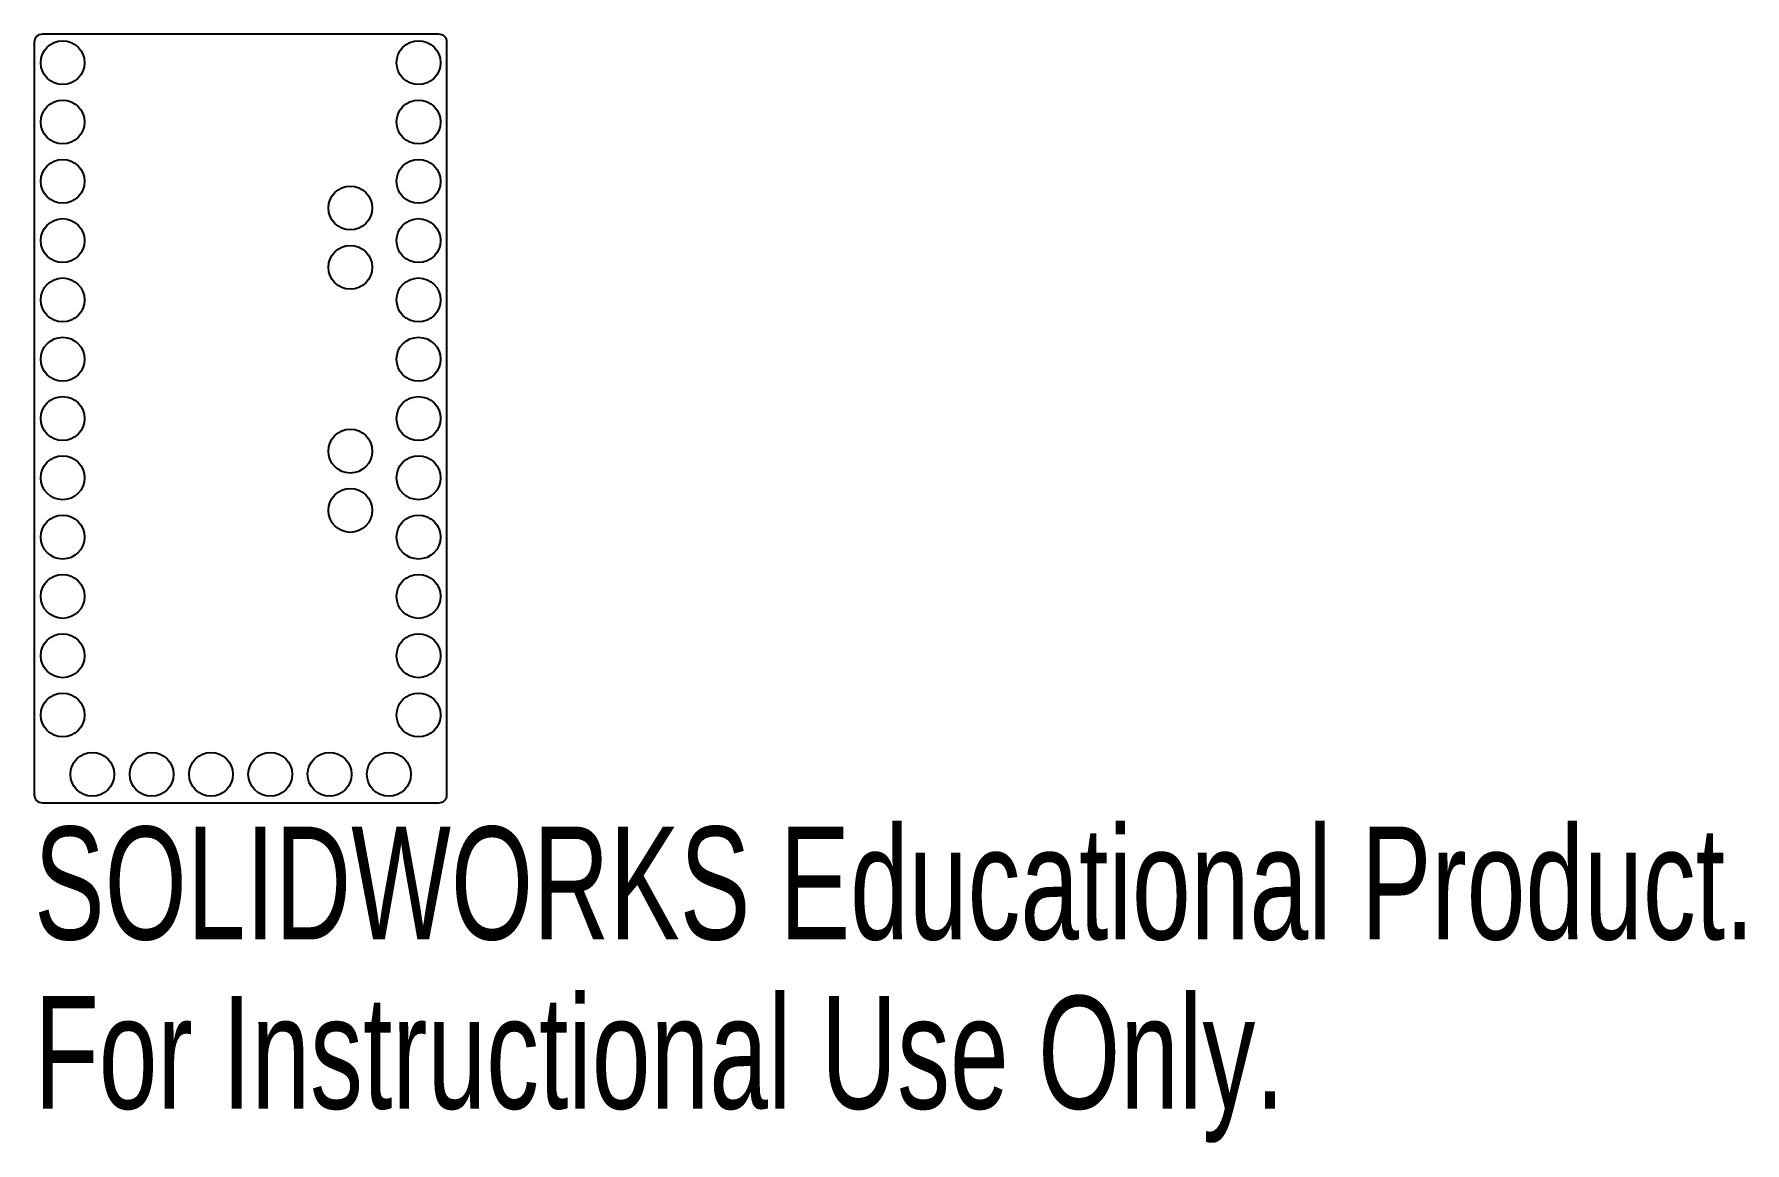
# Model space of a CAD drawing. Header units: millimetres. Extents: x 0.1 to 73.3, y -47.5 to 0.
import ezdxf

# ---------------------------------------------------------------- set-up
doc = ezdxf.new("R2010")
doc.units = ezdxf.units.MM
doc.styles.add('SLDTEXTSTYLE0', font='TXT', dxfattribs={"width": 0.7})

msp = doc.modelspace()

# ---------------------------------------------------------------- linework, layer by layer
at = {"color": 7, "linetype": 'Continuous', "lineweight": 25}
for p, q in [((0.05, -0.4), (0.05, -32.62)), ((17.38, -0.05), (0.4, -0.05)), ((17.73, -32.62), (17.73, -0.4)), ((0.4, -32.97), (17.38, -32.97))]:
    msp.add_line(p, q, dxfattribs=at)
for centre in [(1.27, -1.27), (16.51, -1.27), (1.27, -3.81), (16.51, -3.81), (1.27, -6.35), (16.51, -6.35), (13.589, -7.493), (1.27, -8.89), (16.51, -8.89), (13.589, -10.033), (1.27, -11.43), (16.51, -11.43), (1.27, -13.97), (16.51, -13.97), (1.27, -16.51), (16.51, -16.51), (13.589, -17.907), (1.27, -19.05), (16.51, -19.05), (13.589, -20.447), (1.27, -21.59), (16.51, -21.59), (1.27, -24.13), (16.51, -24.13), (1.27, -26.67), (16.51, -26.67), (1.27, -29.21), (16.51, -29.21), (2.54, -31.75), (5.08, -31.75), (7.62, -31.75), (10.16, -31.75), (12.7, -31.75), (15.24, -31.75)]:
    msp.add_circle(centre, 0.94, dxfattribs=at)
for centre, start, end in [((0.4, -0.4), 90, 180), ((17.38, -0.4), 0, 90), ((0.4, -32.62), 180, 270), ((17.38, -32.62), 270, 0)]:
    msp.add_arc(centre, 0.35, start, end, dxfattribs=at)

# ---------------------------------------------------------------- texts
at = {"color": 7, "linetype": 'Continuous', "char_height": 4.83362, "attachment_point": 1, "style": 'SLDTEXTSTYLE0'}
for s, insert in [('SOLIDWORKS Educational Product.', (0.05, -33.99)), ('For Instructional Use Only.', (0.05, -41.24))]:
    msp.add_mtext(s, dxfattribs=dict(at, insert=insert))

doc.saveas('drawing.dxf')
